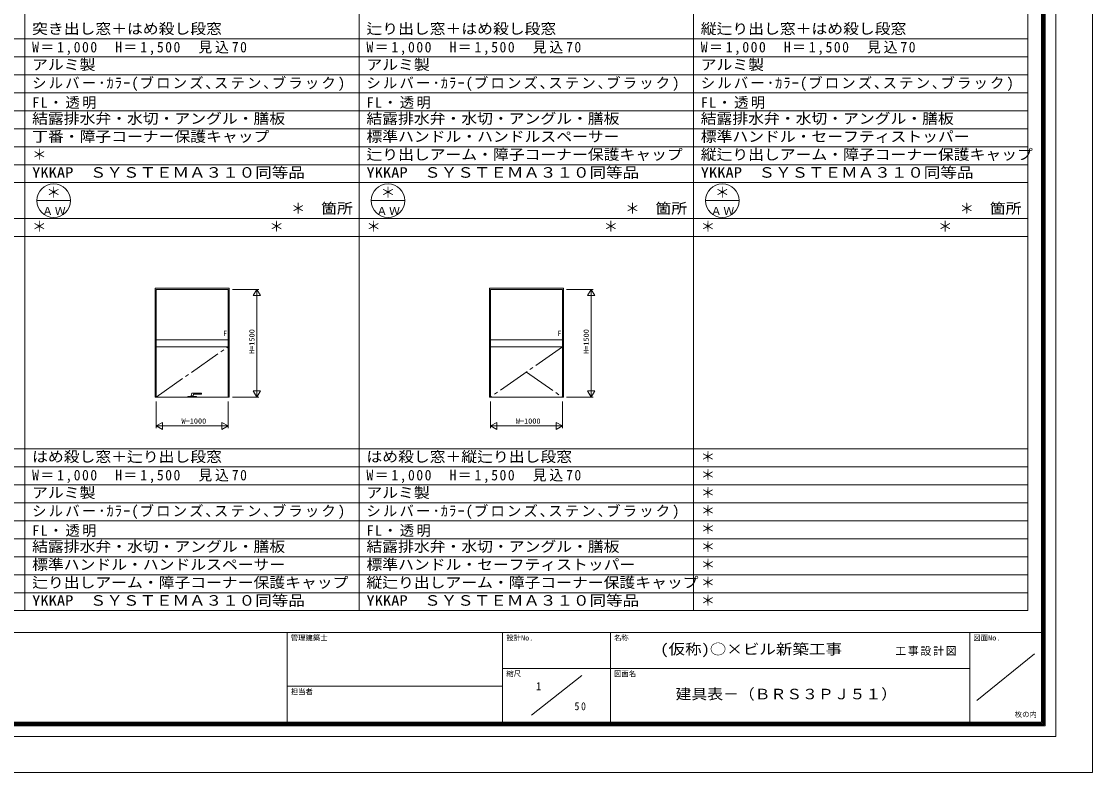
# Model space of a CAD drawing. Units: millimetres, scale not verified. Extents: x -14850 to 14850, y -10500 to 10500.
# Drawn here: x -49 to 14850, y -10500 to -48 of the extents above; entities that cross this region are included whole.
import ezdxf
from ezdxf.enums import TextEntityAlignment as Align

# ---------------------------------------------------------------- set-up
doc = ezdxf.new("R2010")
doc.units = ezdxf.units.MM
doc.header["$LTSCALE"] = 50
doc.linetypes.add('CHAIN2', pattern=[12, 9, -1, 1, -1])
doc.layers.add('0-0_0', color=7, linetype='Continuous')
for name, color, linetype, lineweight in [('0-1_USER1', 7, 'Continuous', 9), ('0-2_YKK_ZWAK', 4, 'Continuous', 9), ('0-3_YKK_11', 3, 'Continuous', 9), ('0-4_YKK_12', 2, 'Continuous', 9)]:
    doc.layers.add(name, color=color, linetype=linetype, lineweight=lineweight)
doc.styles.add('ＭＳ ゴシック', font='')
doc.styles.get('ＭＳ ゴシック').set_extended_font_data('MS Gothic')

msp = doc.modelspace()

# ---------------------------------------------------------------- linework, layer by layer
at = {"layer": '0-1_USER1'}
for p, q in [((14850, -10500), (14850, 10500)), ((14340.79, -9999.25), (14340.79, 9987.41)), ((14190.23, -9849.81), (14190.23, 9837.97)), ((14140.04, -9799.06), (14140.04, 9787.22)), ((14152.45, -9812.03), (14152.45, 9799.62)), ((14165.42, -9825), (14165.42, 9812.59)), ((14177.82, -9837.41), (14177.82, 9825.57)), ((0.04, -8247.06), (0.04, 9617.94)), ((4650.04, -8247.06), (4650.04, 9617.94)), ((9300.04, -8247.06), (9300.04, 9617.94)), ((13950.04, -8247.06), (13950.04, 9617.94)), ((-13949.96, -292.06), (13950.04, -292.06)), ((-13949.96, -542.06), (13950.04, -542.06)), ((-13949.96, -792.06), (13950.04, -792.06)), ((-13949.96, -1042.06), (13950.04, -1042.06)), ((-13949.96, -1292.06), (13950.04, -1292.06)), ((-9299.96, -1542.06), (13950.04, -1542.06)), ((-9299.96, -1792.06), (13950.04, -1792.06)), ((-13949.96, -2042.06), (13950.04, -2042.06)), ((-13949.96, -2292.06), (13950.04, -2292.06)), ((166.71, -2542.06), (633.37, -2542.06)), ((4816.7, -2542.06), (5283.37, -2542.06)), ((9466.7, -2542.06), (9933.37, -2542.06)), ((-13949.96, -2792.06), (13950.04, -2792.06)), ((-13949.96, -3042.06), (13950.04, -3042.06)), ((-13949.96, -5997.06), (13950.04, -5997.06)), ((-13949.96, -6247.06), (13950.04, -6247.06)), ((-13949.96, -6497.06), (13950.04, -6497.06)), ((-13949.96, -6747.06), (13950.04, -6747.06)), ((-13949.96, -6997.06), (13950.04, -6997.06)), ((-13949.96, -7247.06), (13950.04, -7247.06)), ((-9299.96, -7497.06), (13950.04, -7497.06)), ((-9299.96, -7747.06), (13950.04, -7747.06)), ((-13949.96, -7997.06), (13950.04, -7997.06)), ((-13949.96, -8247.06), (13950.04, -8247.06)), ((-14190.23, -8550.56), (14190.23, -8550.56)), ((3646.81, -8550.56), (3646.81, -9849.81)), ((6644.55, -8550.56), (6644.55, -9849.81)), ((8143.42, -8550.56), (8143.42, -9849.81)), ((13140.79, -8550.56), (13140.79, -9849.81)), ((14040.23, -8848.87), (13240.6, -9498.5)), ((6644.55, -9049.62), (13140.79, -9049.62)), ((7744.17, -9148.87), (7043.8, -9699.25)), ((6644.55, -9299.44), (3646.81, -9299.44)), ((14165.42, -9825), (-14164.85, -9825)), ((14152.45, -9812.03), (-14152.44, -9812.03)), ((14140.04, -9799.06), (-14140.04, -9799.06)), ((14190.23, -9849.81), (-14190.23, -9849.81)), ((14177.82, -9837.41), (-14177.82, -9837.41)), ((14340.79, -9999.25), (-14340.23, -9999.25)), ((-14850, -10500), (14850, -10500))]:
    msp.add_line(p, q, dxfattribs=at)
for centre in [(400.04, -2542.06), (5050.04, -2542.06), (9700.04, -2542.06)]:
    msp.add_circle(centre, 233.33, dxfattribs=at)
at = {"layer": '0-2_YKK_ZWAK'}
for p, q in [((2840.04, -3762.06), (1810.04, -3762.06)), ((1810.04, -3762.06), (1810.04, -5277.06)), ((2825.04, -3777.06), (1825.04, -3777.06)), ((2825.04, -3777.06), (1825.04, -3777.06)), ((1825.04, -3777.06), (1825.04, -4477.06)), ((2825.04, -4477.06), (2825.04, -3777.06)), ((2825.04, -4477.06), (2825.04, -3777.06)), ((2840.04, -5277.06), (2840.04, -3762.06)), ((7490.04, -3762.06), (6460.04, -3762.06)), ((6460.04, -3762.06), (6460.04, -5277.06)), ((7475.04, -3777.06), (6475.04, -3777.06)), ((7475.04, -3777.06), (6475.04, -3777.06)), ((6475.04, -3777.06), (6475.04, -4477.06)), ((7475.04, -4477.06), (7475.04, -3777.06)), ((7475.04, -4477.06), (7475.04, -3777.06)), ((7490.04, -5277.06), (7490.04, -3762.06)), ((1825.04, -4477.06), (2825.04, -4477.06)), ((1825.04, -4577.06), (1825.04, -5277.06)), ((2825.04, -4577.06), (2825.04, -4477.06)), ((2825.04, -5277.06), (2825.04, -4577.06)), ((6475.04, -4477.06), (7475.04, -4477.06)), ((6475.04, -4577.06), (6475.04, -5277.06)), ((7475.04, -4577.06), (7475.04, -4477.06)), ((7475.04, -5277.06), (7475.04, -4577.06)), ((1810.04, -5277.06), (2840.04, -5277.06)), ((1825.04, -5277.06), (2825.04, -5277.06)), ((6460.04, -5277.06), (7490.04, -5277.06)), ((6475.04, -5277.06), (7475.04, -5277.06))]:
    msp.add_line(p, q, dxfattribs=at)
at = {"layer": '0-2_YKK_ZWAK', "linetype": 'CHAIN2'}
for p, q in [((1825.04, -5277.06), (2825.04, -4577.06)), ((7475.04, -4577.06), (6475.04, -5277.06)), ((6975.04, -4927.06), (7475.04, -5277.06))]:
    msp.add_line(p, q, dxfattribs=at)
at = {"layer": '0-2_YKK_ZWAK'}
for points in [[(1825.04, -3777.06), (1825.04, -4477.06), (1825.04, -4577.06)], [(6475.04, -3777.06), (6475.04, -4477.06), (6475.04, -4577.06)], [(2825.04, -4477.06), (1825.04, -4477.06), (2825.04, -4477.06)], [(2825.04, -4577.06), (1825.04, -4577.06), (2825.04, -4577.06)], [(7475.04, -4477.06), (6475.04, -4477.06), (7475.04, -4477.06)], [(7475.04, -4577.06), (6475.04, -4577.06), (7475.04, -4577.06)]]:
    msp.add_lwpolyline(points, dxfattribs=at)
at = {"layer": '0-3_YKK_11'}
for p, q in [((2265.04, -5267.06), (2385.04, -5267.06)), ((2265.04, -5277.06), (2265.04, -5267.06)), ((2265.04, -5267.06), (2385.04, -5267.06)), ((2265.04, -5277.06), (2265.04, -5267.06)), ((2385.04, -5277.06), (2265.04, -5277.06)), ((2385.04, -5277.06), (2265.04, -5277.06)), ((2308.54, -5267.06), (2320.6, -5222.06)), ((2308.54, -5267.06), (2320.6, -5222.06)), ((2311.49, -5256.06), (2338.59, -5256.06)), ((2311.49, -5256.06), (2338.59, -5256.06)), ((2320.6, -5222.06), (2455.04, -5222.06)), ((2320.6, -5222.06), (2455.04, -5222.06)), ((2347.52, -5237.06), (2455.04, -5237.06)), ((2347.52, -5237.06), (2455.04, -5237.06)), ((2385.04, -5267.06), (2385.04, -5277.06)), ((2385.04, -5267.06), (2385.04, -5277.06)), ((2455.04, -5237.06), (2455.04, -5222.06)), ((2455.04, -5237.06), (2455.04, -5222.06))]:
    msp.add_line(p, q, dxfattribs=at)
msp.add_lwpolyline([(2341.54, -5267.06), (2338.59, -5256.06), (2342.69, -5240.77)], dxfattribs=at)
msp.add_lwpolyline([(2341.54, -5267.06), (2338.59, -5256.06), (2342.69, -5240.77)], dxfattribs=at)
msp.add_arc((2347.52, -5242.06), 5, 90, 165, dxfattribs=at)
msp.add_arc((2347.52, -5242.06), 5, 90, 165, dxfattribs=at)
at = {"layer": '0-4_YKK_12'}
for p, q in [((2885.04, -3777.06), (3255.04, -3777.06)), ((3225.04, -3777.06), (3225.04, -3877.06)), ((3225.04, -5276.06), (3225.04, -3778.06)), ((7535.04, -3777.06), (7905.04, -3777.06)), ((7875.04, -3777.06), (7875.04, -3877.06)), ((7875.04, -5276.06), (7875.04, -3778.06)), ((3175.04, -5190.46), (3225.04, -5277.06)), ((3275.04, -5190.46), (3175.04, -5190.46)), ((3225.04, -5277.06), (3225.04, -5177.06)), ((3225.04, -5277.06), (3275.04, -5190.46)), ((7875.04, -5277.06), (7925.04, -5190.46)), ((1825.04, -5337.06), (1825.04, -5707.06)), ((2825.04, -5337.06), (2825.04, -5707.06)), ((2885.04, -5277.06), (3255.04, -5277.06)), ((6475.04, -5337.06), (6475.04, -5707.06)), ((7475.04, -5337.06), (7475.04, -5707.06)), ((7535.04, -5277.06), (7905.04, -5277.06)), ((1911.64, -5627.06), (1825.04, -5677.06)), ((1911.64, -5727.06), (1911.64, -5627.06)), ((2738.44, -5627.06), (2738.44, -5727.06)), ((2825.04, -5677.06), (2738.44, -5627.06)), ((6561.64, -5727.06), (6561.64, -5627.06)), ((7388.44, -5627.06), (7388.44, -5727.06)), ((1825.04, -5677.06), (1911.64, -5727.06)), ((1825.04, -5677.06), (1925.04, -5677.06)), ((1826.04, -5677.06), (2824.04, -5677.06)), ((2825.04, -5677.06), (2725.04, -5677.06)), ((2738.44, -5727.06), (2825.04, -5677.06)), ((6475.04, -5677.06), (6575.04, -5677.06)), ((6476.04, -5677.06), (7474.04, -5677.06)), ((7475.04, -5677.06), (7375.04, -5677.06))]:
    msp.add_line(p, q, dxfattribs=at)
for points in [[(3225.04, -3777.06), (3175.04, -3863.67), (3275.04, -3863.67)], [(7875.04, -3777.06), (7825.04, -3863.67), (7925.04, -3863.67)]]:
    msp.add_lwpolyline(points, close=True, dxfattribs=at)
for points in [[(7925.04, -5190.46), (7825.04, -5190.46), (7875.04, -5277.06), (7875.04, -5177.06)], [(6561.64, -5627.06), (6475.04, -5677.06), (6561.64, -5727.06)], [(7388.44, -5727.06), (7475.04, -5677.06), (7388.44, -5627.06)]]:
    msp.add_lwpolyline(points, dxfattribs=at)

# ---------------------------------------------------------------- texts
at = {"layer": '0-0_0', "style": 'ＭＳ ゴシック'}
for s, width, p in [('突き出し窓＋はめ殺し段窓', 1.1, (100.04, -267.06)), ('辷り出し窓＋はめ殺し段窓', 1.1, (4750.04, -267.06)), ('縦辷り出し窓＋はめ殺し段窓', 1.1, (9400.04, -267.06)), ('アルミ製', 1.1, (100.04, -767.06)), ('アルミ製', 1.1, (4750.04, -767.06)), ('アルミ製', 1.1, (9400.04, -767.06)), ('結露排水弁・水切・アングル・膳板', 1.1, (100.04, -1517.06)), ('結露排水弁・水切・アングル・膳板', 1.1, (4750.04, -1517.06)), ('結露排水弁・水切・アングル・膳板', 1.1, (9400.04, -1517.06)), ('丁番・障子コーナー保護キャップ', 1.1, (100.04, -1767.06)), ('標準ハンドル・ハンドルスペーサー', 1.1, (4750.04, -1767.06)), ('標準ハンドル・セーフティストッパー', 1.1, (9400.04, -1767.06)), ('辷り出しアーム・障子コーナー保護キャップ', 1.1, (4750.04, -2017.06)), ('縦辷り出しアーム・障子コーナー保護キャップ', 1.1, (9400.04, -2017.06)), ('YKKAP\u3000ＳＹＳＴＥＭＡ３１０同等品', 1.15, (100.04, -2267.06)), ('YKKAP\u3000ＳＹＳＴＥＭＡ３１０同等品', 1.15, (4750.04, -2267.06)), ('YKKAP\u3000ＳＹＳＴＥＭＡ３１０同等品', 1.15, (9400.04, -2267.06)), ('はめ殺し窓＋辷り出し段窓', 1.1, (100.04, -6222.06)), ('はめ殺し窓＋縦辷り出し段窓', 1.1, (4750.04, -6222.06)), ('アルミ製', 1.1, (100.04, -6722.06)), ('アルミ製', 1.1, (4750.04, -6722.06)), ('結露排水弁・水切・アングル・膳板', 1.1, (100.04, -7472.06)), ('結露排水弁・水切・アングル・膳板', 1.1, (4750.04, -7472.06)), ('標準ハンドル・ハンドルスペーサー', 1.1, (100.04, -7722.06)), ('標準ハンドル・セーフティストッパー', 1.1, (4750.04, -7722.06)), ('辷り出しアーム・障子コーナー保護キャップ', 1.1, (100.04, -7972.06)), ('縦辷り出しアーム・障子コーナー保護キャップ', 1.1, (4750.04, -7972.06)), ('YKKAP\u3000ＳＹＳＴＥＭＡ３１０同等品', 1.15, (100.04, -8222.06)), ('YKKAP\u3000ＳＹＳＴＥＭＡ３１０同等品', 1.15, (4750.04, -8222.06))]:
    msp.add_text(s, height=146.6, dxfattribs=dict(at, width=width)).set_placement(p, align=Align.BOTTOM_LEFT)
for p in [(100.04, -2017.06), (300.04, -2542.06), (4950.04, -2542.06), (9600.04, -2542.06), (3700.04, -2767.06), (8350.04, -2767.06), (13000.04, -2767.06), (100.04, -3017.06), (3400.04, -3017.06), (4750.04, -3017.06), (8050.04, -3017.06), (9400.04, -3017.06), (12700.04, -3017.06), (9400.04, -6222.06), (9400.04, -6472.06), (9400.04, -6722.06), (9400.04, -6972.06), (9400.04, -7222.06), (9400.04, -7472.06), (9400.04, -7722.06), (9400.04, -7972.06), (9400.04, -8222.06)]:
    msp.add_text('＊', height=146.6, dxfattribs=at).set_placement(p, align=Align.BOTTOM_LEFT)
at = {"layer": '0-0_0', "char_height": 146.6, "attachment_point": 7, "style": 'ＭＳ ゴシック'}
for s, insert in [('\\T1.22;\\W0.95;W＝1,000\u3000H＝1,500\\~\\~見込70', (100.04, -517.06)), ('\\T1.22;\\W0.95;W＝1,000\u3000H＝1,500\\~\\~見込70', (4750.04, -517.06)), ('\\T1.22;\\W0.95;W＝1,000\u3000H＝1,500\\~\\~見込70', (9400.04, -517.06)), ('\\T1.15;シルバー･ｶﾗｰ(ブロンズ､ステン､ブラック)', (100.04, -1017.06)), ('\\T1.15;シルバー･ｶﾗｰ(ブロンズ､ステン､ブラック)', (4750.04, -1017.06)), ('\\T1.15;シルバー･ｶﾗｰ(ブロンズ､ステン､ブラック)', (9400.04, -1017.06)), ('\\T1.16;FL・透明', (100.04, -1267.06)), ('\\T1.16;FL・透明', (4750.04, -1267.06)), ('\\T1.16;FL・透明', (9400.04, -1267.06)), ('\\T1.22;\\W0.95;W＝1,000\u3000H＝1,500\\~\\~見込70', (100.04, -6472.06)), ('\\T1.22;\\W0.95;W＝1,000\u3000H＝1,500\\~\\~見込70', (4750.04, -6472.06)), ('\\T1.15;シルバー･ｶﾗｰ(ブロンズ､ステン､ブラック)', (100.04, -6972.06)), ('\\T1.15;シルバー･ｶﾗｰ(ブロンズ､ステン､ブラック)', (4750.04, -6972.06)), ('\\T1.16;FL・透明', (100.04, -7222.06)), ('\\T1.16;FL・透明', (4750.04, -7222.06))]:
    msp.add_mtext(s, dxfattribs=dict(at, insert=insert))
at = {"layer": '0-1_USER1', "style": 'ＭＳ ゴシック'}
for s, width, p in [('箇所', 1.1, (4120.04, -2767.06)), ('箇所', 1.1, (8770.04, -2767.06)), ('箇所', 1.1, (13420.04, -2767.06)), ('(仮称)○×ビル新築工事', 1.15, (8836.76, -8899.62)), ('建具表－（ＢＲＳ３ＰＪ５１）', 1.1, (9050.09, -9524.62))]:
    msp.add_text(s, height=146.6, dxfattribs=dict(at, width=width)).set_placement(p, align=Align.BOTTOM_LEFT)
at = {"layer": '0-1_USER1', "color": 4, "style": 'ＭＳ ゴシック'}
for s, p in [('管理建築士', (3696.81, -8683.68)), ('設計No.', (6694.55, -8683.68)), ('名称', (8193.42, -8683.68)), ('図面No.', (13190.79, -8683.68)), ('縮尺', (6694.55, -9182.74)), ('図面名', (8193.42, -9182.74)), ('担当者', (3696.81, -9432.56)), ('枚の内', (13767.38, -9748.88))]:
    msp.add_text(s, height=73.31, dxfattribs=at).set_placement(p, align=Align.BOTTOM_LEFT)
at = {"layer": '0-1_USER1', "style": 'ＭＳ ゴシック'}
msp.add_text('1', height=110, dxfattribs=at).set_placement((7106.95, -9386.28), align=Align.BOTTOM_LEFT)
at = {"layer": '0-1_USER1', "char_height": 110, "attachment_point": 7, "style": 'ＭＳ ゴシック'}
for s, insert in [('\\T1.17;ＡＷ', (240.04, -2742.06)), ('\\T1.17;ＡＷ', (4890.04, -2742.06)), ('\\T1.17;ＡＷ', (9540.04, -2742.06)), ('\\T1.17;工事設計図', (12105.87, -8875.43)), ('\\T1.36;\\W0.9;50', (7643.84, -9633.46))]:
    msp.add_mtext(s, dxfattribs=dict(at, insert=insert))
at = {"layer": '0-2_YKK_ZWAK', "style": 'ＭＳ ゴシック'}
for p in [(2756.18, -4447.06), (7406.18, -4447.06)]:
    msp.add_text('F', height=73.31, dxfattribs=at).set_placement(p, align=Align.BOTTOM_LEFT)
at = {"layer": '0-4_YKK_12', "color": 4, "style": 'ＭＳ ゴシック'}
for p in [(3215.04, -4674.49), (7865.04, -4674.49)]:
    msp.add_text('H=1500', height=73.31, rotation=90, dxfattribs=at).set_placement(p, align=Align.BOTTOM_LEFT)
for p in [(2177.61, -5667.06), (6827.61, -5667.06)]:
    msp.add_text('W=1000', height=73.31, dxfattribs=at).set_placement(p, align=Align.BOTTOM_LEFT)

doc.saveas('drawing.dxf')
